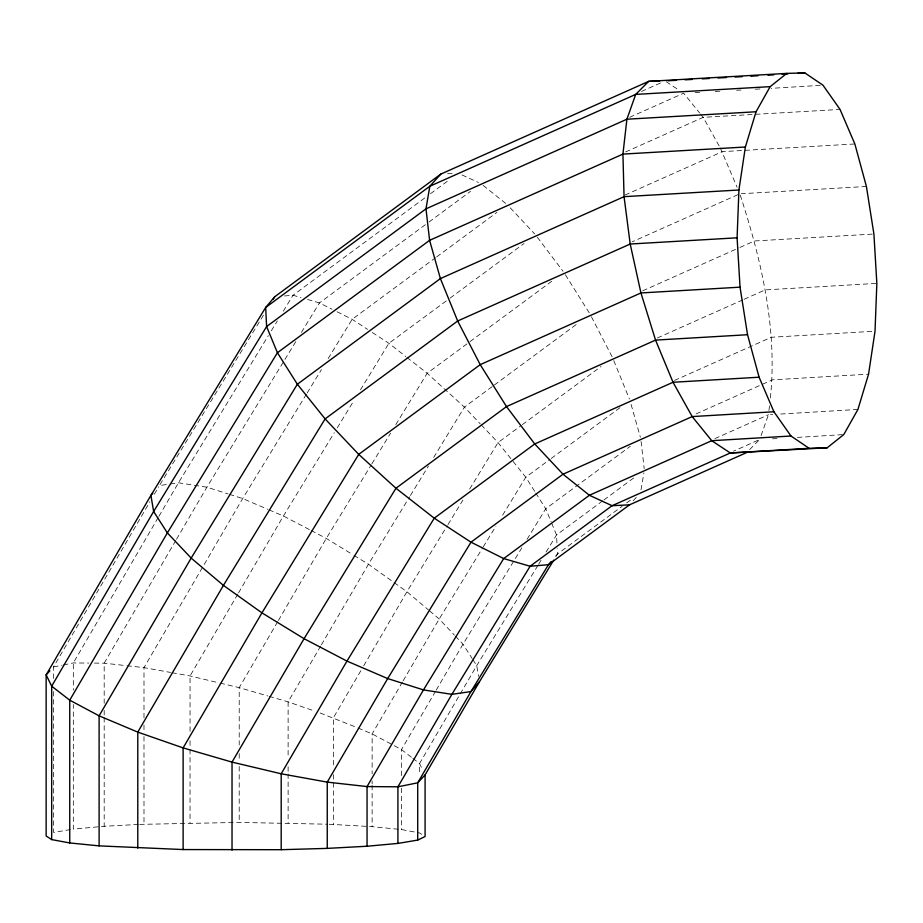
<?xml version="1.0" encoding="UTF-8"?>
<svg xmlns="http://www.w3.org/2000/svg" width="923" height="923" viewBox="0 0 923 923"><rect width="100%" height="100%" fill="white"/><g stroke="black" fill="none" stroke-linecap="round" stroke-linejoin="round"><path stroke-width="0.69" stroke-dasharray="4.62 3.46" d="M768.94 410.527L769.574 404.943M770.37 397.963C777.651 328.784 761.221 259.248 739.819 193.818L632.128 241.861M641.012 489.848L643.885 472.899M761.06 435.61L768.467 414.715L772.678 414.473M53.534 678.44L53.534 666.925L149.964 501.708M154.314 494.255L158.664 486.802M158.179 517.572L73.321 662.945L73.321 690.162M158.906 516.326L178.485 482.775L268.316 335.695M175.785 540.497L104.184 663.175L104.184 703.245M176.512 539.251L206.89 487.206L284.18 360.674M237.811 594.135L190.046 675.971L190.046 732.112M238.538 592.889L283.407 516.015L334.276 432.725M277.673 621.744L239.207 687.647L239.207 744.988M278.4 620.498L326.292 538.432L371.138 465.019M320.685 646.077L288.114 701.861L288.114 758.083M321.4 644.831L368.439 564.253L409.674 496.736M360.835 670.733L333.457 717.644L333.457 766.032M363.72 665.806L406.939 591.747L447.263 525.729M402.416 682.028L372.131 733.912L372.131 773.866M403.143 680.793L439.198 619.01L482.487 548.135M435.506 691.315L401.493 749.58L401.493 778.147M436.221 690.069L463 644.208L521.876 547.812M263.459 315.181L159.391 485.556L168.932 484.171M271.316 330.792L277.304 320.985M283.292 311.178L293.029 295.245L425.907 197.095M284.93 359.439L296.929 339.779M301.429 332.407L319.439 302.929L427.88 222.835M306.401 394.202L242.68 498.547L143.988 667.617L143.988 719.317M307.151 392.979L321.4 369.65M328.15 358.609L352.136 319.323L435.518 257.736M337.264 427.822L353.728 400.882M360.455 389.852L388.883 343.31L448.959 298.948M371.877 463.796L390.567 433.21M395.794 424.638L427.176 373.261L468.872 342.468M410.423 495.513L428.422 466.046M433.672 457.45L464.407 407.124L493.24 385.826M448.013 524.506L462.942 500.058M469.657 489.052L498.039 442.602L521.195 425.491M483.225 546.912L495.916 526.145M502.631 515.149L525.775 477.26L550.073 459.308M527.091 539.263L545.724 508.758L630.317 446.282M537.89 565.476L476.73 665.61L419.561 763.552L419.561 774.882M538.628 564.253L541.616 559.361M546.093 552.035L556.534 534.948L602.754 500.808M555.969 556.477L557.469 554.019L622.067 506.312M555.658 556.154L557.469 554.019L557.204 548.574M633.19 500.774L637.781 495.709M749.661 449.559L759.675 439.521L733.485 451.209M430.533 193.68L449.016 180.031M429.033 221.993L470.568 191.315M436.683 256.882L496.897 212.405M450.112 298.094L524.045 243.487M470.026 341.602L553.419 280.015M494.393 384.972L578.594 322.785M522.349 424.638L601.104 366.477M551.239 458.454L620.683 407.17M603.919 499.954L633.963 477.756M626.682 502.897L632.451 498.639M641.508 91.458L662.449 82.112M629.671 117.302L683.643 93.223L699.622 112.952M625.621 151.937L703.176 117.336L840.045 109.433M625.021 195.065L722.34 151.649L854.86 143.976M642.708 290.814L738.654 248.01M739.969 247.422L754.426 240.972L873.908 234.027M657.372 337.98L742.819 299.871M744.134 299.283L765.167 289.903L876.85 283.384M674.448 380.472L771.316 337.264L875.027 331.195M696.057 413.908L772.436 379.826L868.566 374.184M714.91 438.61L768.467 414.715M53.534 666.925L62.014 665.218M63.433 664.929L73.321 662.945L88.758 663.06M70.494 829.581L53.534 832.419L53.534 689.954M170.305 483.975L178.485 482.775L206.89 487.206L228.096 493.92M138.3 824.447L104.184 826.281L73.321 829.108L73.321 704.48M284.561 295.96L293.029 295.245L300.944 297.552M820.212 85.366L771.19 88.343M866.409 186.481L741.25 193.738M857.917 409.443L778.297 414.162M842.353 434.641L796.676 437.456M695.123 92.577L700.857 92.265M715.21 91.458L720.955 91.146M736.739 90.258L741.042 90.027M755.395 89.219L762.571 88.827M772.482 438.806L779.6 438.413M139.719 824.366L239.207 822.416L327.792 824.216M447.528 173.743L452.893 173.478M94.365 663.106L104.184 663.175L125.505 665.564M329.211 824.262L372.131 826.65L401.493 829.558L419.561 832.927L422.872 835.084M126.924 665.714L143.988 667.617L170.501 672.429M171.897 672.682L190.046 675.971L218.716 682.778M220.089 683.101L239.207 687.647L267.739 695.93M307.555 299.467L319.439 302.929L332.015 309.228M269.101 696.334L288.114 701.861L314.789 711.137M229.423 494.347L242.68 498.547L267.635 509.254M320.119 712.994L356.659 727.405M357.951 727.947L372.131 733.912L401.493 749.58L411.658 757.437M268.951 509.819L283.407 516.015L309.897 529.86M462.042 174.943L478.426 182.489M337.045 311.755L352.136 319.323L367.55 329.384M311.155 530.517L326.292 538.432L352.782 554.665M353.982 555.404L368.439 564.253L406.939 591.747L428.445 609.918M372.292 332.476L388.883 343.31L405.785 356.52M666.221 81.72L678.993 90.154M412.789 758.314L419.561 763.552L422.63 769.851M406.905 357.397L427.176 373.261L464.407 407.124L480.237 423.819M483.144 185.408L506.219 203.833M429.518 610.83L439.198 619.01L454.428 635.139M481.218 424.857L498.039 442.602L525.775 477.26L534.982 491.797M455.385 636.143L463 644.208L472.149 658.468M510.246 207.837L534.625 233.911M700.511 114.048L703.176 117.336L719.594 146.745M537.313 237.223L562.984 271.189M472.911 659.657L476.73 665.61L478.541 676.374M535.744 493.009L545.724 508.758L551.123 521.853M565.349 274.719L590.132 314.27M720.286 147.968L737.085 187.231M591.424 316.762L612.676 357.928M551.666 523.156L556.534 534.948L556.938 543.116M613.76 360.57L629.405 399.001M631.101 404.424L640.366 437.214M641.081 441.436L644.196 468.642M401.493 788.138L401.493 829.558M372.131 780.996L372.131 783.846M372.131 785.277L372.131 826.65M333.457 774.582L333.457 824.401M288.114 766.725L288.114 772.493M288.114 773.935L288.114 822.947M239.207 753.595L239.207 760.76M239.207 766.494L239.207 822.416M190.046 740.754L190.046 747.953M190.046 749.395L190.046 822.82M143.988 725.063L143.988 730.797M143.988 736.542L143.988 824.135M104.184 710.398L104.184 716.121M104.184 717.552L104.184 826.281"/><path stroke-width="1.38" d="M827.146 447.805L809.136 448.313L790.976 436.014L773.912 411.762L759.098 377.219L747.538 334.726L740.038 287.168L737.096 237.811L738.919 190.011L745.38 147.011L756.041 111.764L770.163 86.647L786.8 73.39L804.81 72.894L822.97 85.181L840.045 109.433L854.86 143.976L866.409 186.481L873.908 234.027L876.85 283.384L875.027 331.195L868.566 374.184L857.917 409.443L843.784 434.548L827.146 447.805L730.301 452.974L612.076 505.712L530.114 566.249L451.889 694.338L397.917 786.811L397.917 843.414L367.054 846.241L327.25 848.387L281.192 849.702L183.123 849.564L99.107 845.872L69.744 842.953L51.676 839.595L46.15 835.996L46.15 674.851L150.922 495.363L265.674 307.474L274.685 296.791L440.825 174.089L648.707 81.351L786.8 73.39M49.842 670.894L46.15 674.851L51.676 686.193L69.744 700.176L99.107 715.833L137.781 732.112L183.123 747.895L232.031 762.11L281.192 773.786L327.25 782.127L367.054 786.569L397.917 786.811L417.704 782.819L425.088 774.893L479.452 681.762L553.719 560.169M273.185 299.248L274.685 296.791M551.158 561.496L548.458 564.703L470.972 691.558L417.704 782.819L417.704 840.092L397.917 843.414M152.803 493.182L150.922 495.363L153.633 511.504L167.363 532.906L191.176 558.103L223.424 585.378L261.936 612.86L304.071 638.693L346.967 661.099L387.695 678.567L423.472 689.908L451.889 694.338L470.972 691.558L479.452 681.762M440.825 174.089L429.818 186.25L265.674 307.474L266.609 326.557L277.419 352.736L297.368 384.233L325.104 418.904L358.724 454.381L395.955 488.244L434.248 518.184L470.995 542.182L503.693 558.565L530.114 566.249L548.458 564.703L629.521 504.835L746.661 452.57M417.704 840.092L425.088 836.526L425.088 774.893M773.647 74.878L767.959 75.213M782.15 74.336L787.815 73.978M797.726 73.344L804.81 72.894M770.163 86.647L635.693 94.4L429.818 186.25L425.988 208.84L429.599 240.338L440.398 278.596L457.67 320.996L480.214 364.654L506.508 406.593L534.752 443.963L563.018 474.214L589.405 495.27L612.076 505.712L629.521 504.835M756.041 111.764L626.902 119.217L425.988 208.84L266.609 326.557L153.633 511.504L51.676 686.193L51.676 839.595M745.38 147.011L622.933 154.095L429.599 240.338L277.419 352.736L167.363 532.906L69.744 700.176L69.744 842.953M738.919 190.011L624.052 196.668L440.398 278.596L297.368 384.233L191.176 558.103L99.107 715.833L99.107 845.872M737.096 237.811L630.201 244.03L457.67 320.996L325.104 418.904L223.424 585.378L137.781 732.112L137.781 848.122M740.038 287.168L640.943 292.949L480.214 364.654L358.724 454.381L261.936 612.86L183.123 747.895L183.123 849.564M747.538 334.726L655.549 340.102L506.508 406.593L395.955 488.244L304.071 638.693L232.031 762.11L232.031 850.106M759.098 377.219L673.029 382.272L534.752 443.963L434.248 518.184L346.967 661.099L281.192 773.786L281.192 849.702M773.912 411.762L692.192 416.585L563.018 474.214L470.995 542.182L387.695 678.567L327.25 782.127L327.25 848.387M790.976 436.014L711.725 440.698L589.405 495.27L503.693 558.565L423.472 689.908L367.054 786.569L367.054 846.241M809.136 448.313L730.301 452.974L711.725 440.698L692.192 416.585L673.029 382.272L655.549 340.102L640.943 292.949L630.201 244.03L624.052 196.668L622.933 154.095L626.902 119.217L635.693 94.4L648.707 81.351L659.61 81.086M667.917 80.786L676.49 80.313M685.074 79.828L692.215 79.436M702.218 78.882L709.36 78.478M717.944 78.005L726.516 77.52M735.089 77.047L742.23 76.644M750.814 76.171L757.956 75.767"/></g></svg>
